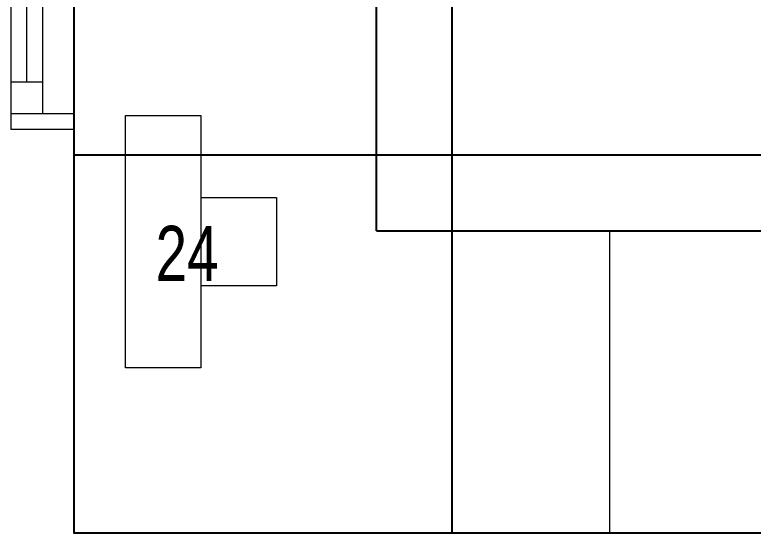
# Model space of a CAD drawing. Extents: x -560814 to 57327, y -29287 to 19916.
# Drawn here: x 25122 to 26293, y 1440 to 2262 of the extents above; entities that cross this region are included whole.
import ezdxf

# ---------------------------------------------------------------- set-up
doc = ezdxf.new("R2010")
doc.units = 0
doc.header["$LTSCALE"] = 0.25
doc.linetypes.add('DASHDOT', pattern=[25.4, 12.7, -6.35, 0, -6.35])
for name, color, linetype, lineweight in [('01-First Floor$0$72_EGR_EQP_TAG', 142, 'Continuous', 5), ('01-First Floor$0$Aluminum', 251, 'Continuous', 5), ('01-First Floor$0$LOADING', 253, 'Continuous', 5), ('01-First Floor$0$Walls', 251, 'Continuous', 5), ('E-LITE-CLNG-CNDT', 6, 'DASHDOT', 35)]:
    doc.layers.add(name, color=color, linetype=linetype, lineweight=lineweight)
doc.layers.add('01-First Floor$0$FALSE CEILING', color=251, linetype='Continuous')
doc.styles.add('01-First Floor$0$X3G_ENTITY_257CFD', font='swisscl.ttf', dxfattribs={"height": 200})

# ---------------------------------------------------------------- blocks, each defined once
blk = doc.blocks.new('01-First Floor$0$3-Wall-hung vitreous china basin -  Khroma - 327651xx0 - 327651000 White-4272088-4-Second Floor Level')
at = {"layer": '01-First Floor$0$LOADING'}
for p, q in [((475, 489.5), (-225, 489.5)), ((-225, 489.5), (-225, 10)), ((475, 10), (475, 489.5)), ((105, 250), (145, 250)), ((105, 110), (105, 250)), ((145, 110), (145, 250)), ((105, 110), (145, 110))]:
    blk.add_line(p, q, dxfattribs=at)
blk = doc.blocks.new('01-First Floor$0$D.122.06.11')
for points in [[(285783, 4268), (285783, 4268), (285783, 4388), (285713, 4388), (285643, 4388), (285643, 4268)], [(285513, 4148), (285913, 4148), (285913, 4268), (285513, 4268), (285513, 4148)]]:
    blk.add_lwpolyline(points)
blk = doc.blocks.new('01-First Floor$0$A$C37be4daf')
at = {"layer": '01-First Floor$0$Aluminum'}
for p, q in [((1416, 598.2), (216, 598.2)), ((241, 498.2), (241, 598.2)), ((291, 548.2), (291, 598.2)), ((1341, 548.2), (1341, 598.2)), ((1391, 498.2), (1391, 598.2)), ((291, 573.2), (1341, 573.2)), ((1391, 548.2), (241, 548.2)), ((1416, 498.2), (216, 498.2))]:
    blk.add_line(p, q, dxfattribs=at)
at = {"layer": '01-First Floor$0$Walls'}
for p, q in [((216, 498.2), (216, 598.2)), ((1416, 498.2), (1416, 598.2))]:
    blk.add_line(p, q, dxfattribs=at)
blk = doc.blocks.new('01-First Floor')
at = {"layer": '01-First Floor$0$FALSE CEILING', "linetype": 'Continuous'}
for p, q in [((25815.6, 1440), (25815.6, 5010)), ((25215.6, 2040), (29215.6, 2040))]:
    blk.add_line(p, q, dxfattribs=at)
at = {"layer": '01-First Floor$0$FALSE CEILING'}
for q in [(25695.6, 3820.4, -0.1), (28195.6, 1919.5, -0.1)]:
    blk.add_line((25695.6, 1919.5, -0.1), q, dxfattribs=at)
blk.add_lwpolyline([(29215.6, 1440), (25215.6, 1440), (25215.6, 5010), (29215.6, 5010)], close=True, dxfattribs=at)
at = {"layer": '01-First Floor$0$LOADING'}
for q in [(25695.6, 3820.4, -0.1), (28195.6, 1919.5, -0.1)]:
    blk.add_line((25695.6, 1919.5, -0.1), q, dxfattribs=at)
at = {"layer": '01-First Floor$0$Walls'}
for q in [(25215.6, 3930), (26977.4, 1440)]:
    blk.add_line((25215.6, 1440), q, dxfattribs=at)
at = {"rotation": 90}
blk.add_blockref('01-First Floor$0$A$C37be4daf', (25713.8, 1864), dxfattribs=at)
at = {"layer": '01-First Floor$0$LOADING', "xscale": -1, "rotation": 270}
blk.add_blockref('01-First Floor$0$D.122.06.11', (21149, -283810.9, -0.1), dxfattribs=at)
at = {"layer": '01-First Floor$0$LOADING', "xscale": -1}
blk.add_blockref('01-First Floor$0$3-Wall-hung vitreous china basin -  Khroma - 327651xx0 - 327651000 White-4272088-4-Second Floor Level', (26540.6, 1430, -0.1), dxfattribs=at)
at = {"layer": '01-First Floor$0$72_EGR_EQP_TAG', "insert": (25394.9, 1927.3, -0.2), "char_height": 87.47, "attachment_point": 2, "style": '01-First Floor$0$X3G_ENTITY_257CFD'}
blk.add_mtext('24', dxfattribs=at)

msp = doc.modelspace()

# ---------------------------------------------------------------- block references
at = {"layer": 'E-LITE-CLNG-CNDT'}
msp.add_blockref('01-First Floor', (0, 0), dxfattribs=at)

doc.saveas('drawing.dxf')
